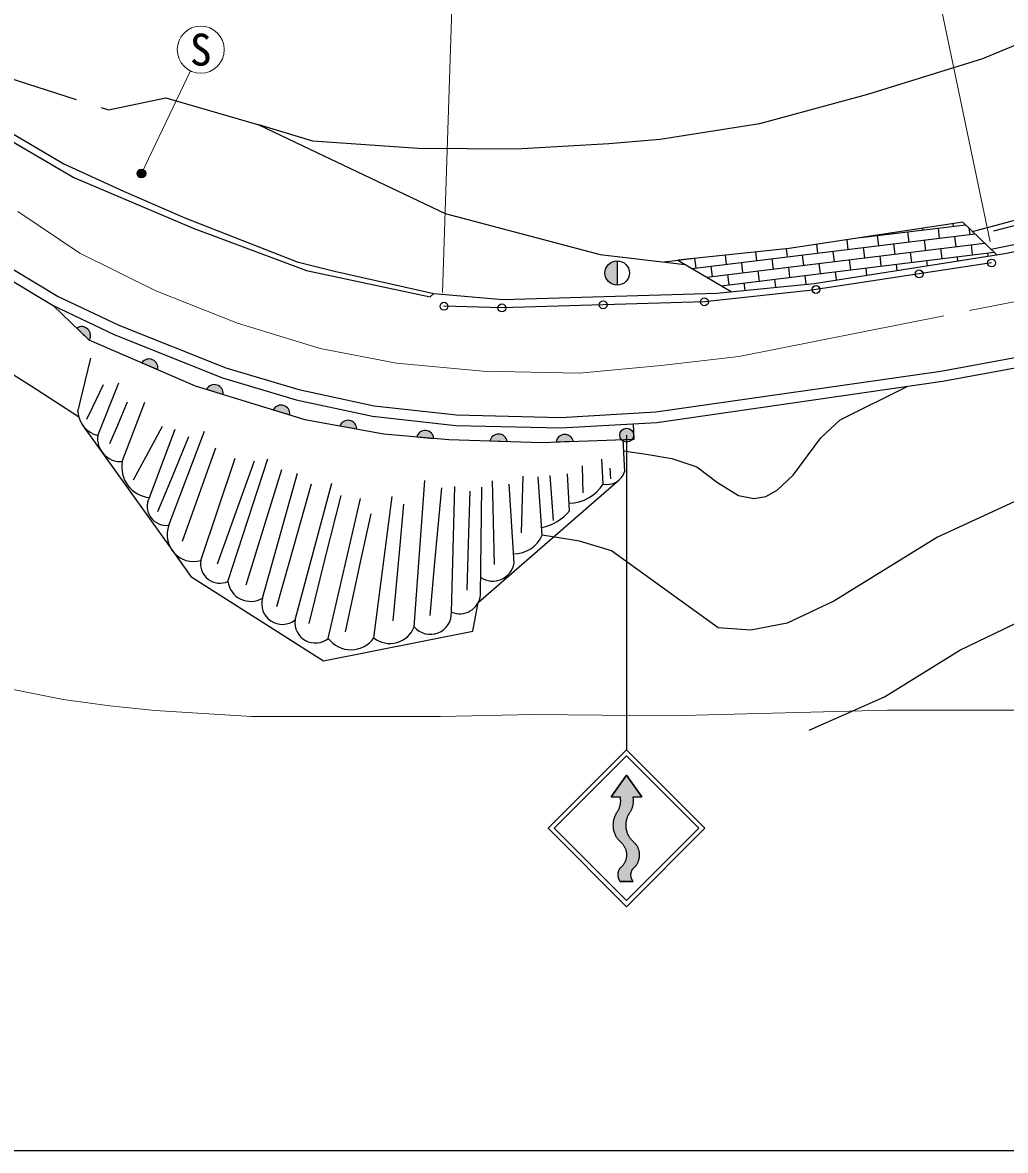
# Model space of a CAD drawing. Units: millimetres on the paper, with parts at other scales. Extents: x 40 to 680, y 20 to 380.
# Drawn here: x 281.1 to 337.5, y 205 to 269.7 of the extents above; entities that cross this region are included whole.
import ezdxf
from ezdxf.enums import TextEntityAlignment as Align

# ---------------------------------------------------------------- set-up
doc = ezdxf.new("R2010")
doc.units = ezdxf.units.MM
doc.linetypes.add('CHAIN', pattern=[18.5, 12, -1.5, 3.5, -1.5])
doc.linetypes.add('DASHED', pattern=[7.5, 6, -1.5])
for name, color, linetype, lineweight in [('M-BGD', 7, 'Continuous', 25), ('M-BMK', 2, 'CHAIN', 13), ('M-STR-HTXT', 7, 'Continuous', 13), ('M-STR-STRC', 7, 'Continuous', 25), ('M-TTL-BAND', 7, 'Continuous', 25)]:
    doc.layers.add(name, color=color, linetype=linetype, lineweight=lineweight)
doc.styles.add('ＭＳ ゴシック', font='')
doc.styles.get('ＭＳ ゴシック').set_extended_font_data('MS Gothic')

msp = doc.modelspace()

# ---------------------------------------------------------------- hatches: boundary and pattern name
at = {"layer": 'M-BGD'}
for points in [[(315.204, 256.041, 0.41421), (314.504, 255.341, 0.41421), (315.204, 254.641)], [(284.195, 252.173, -0.82183), (284.91, 251.487)], [(287.936, 250.189, -0.82183), (288.845, 249.796)], [(291.648, 248.668, -0.82183), (292.596, 248.378)], [(295.472, 247.497, -0.82183), (296.42, 247.207)], [(299.288, 246.574, -0.82183), (300.263, 246.395)], [(303.703, 245.943, -0.82183), (304.69, 245.855)], [(307.9, 245.711, -0.82183), (308.891, 245.682)], [(311.698, 245.654, -0.82183), (312.688, 245.689)]]:
    msp.add_hatch(color=256, dxfattribs=at).paths.add_polyline_path(points)
at = {"layer": 'M-STR-STRC'}
for points in [[(288.141, 261.128, -1), (287.667, 260.966, -0.41421), (287.823, 261.284, -0.41421)], [(315.411, 245.824, -1), (316.086, 246.253, -1)], [(315.714, 223.638), (315.713, 223.689), (315.715, 223.741), (315.719, 223.792), (315.725, 223.843), (315.733, 223.893), (315.743, 223.944), (315.755, 223.993), (315.769, 224.043), (315.785, 224.092), (315.802, 224.14), (315.822, 224.187), (315.843, 224.234), (315.866, 224.279), (315.891, 224.324), (315.918, 224.368), (315.929, 224.384), (315.954, 224.424), (315.979, 224.464), (316.001, 224.505), (316.022, 224.547), (316.041, 224.59), (316.059, 224.633), (316.075, 224.677), (316.089, 224.722), (316.101, 224.767), (316.112, 224.813), (316.121, 224.859), (316.128, 224.905), (316.133, 224.952), (316.136, 224.999), (316.137, 225.046), (316.137, 225.092), (316.135, 225.139), (316.131, 225.186), (316.125, 225.233), (316.117, 225.279), (316.116, 225.284), (316.616, 225.284), (315.741, 226.534), (314.866, 225.284), (315.366, 225.284), (315.374, 225.238), (315.38, 225.191), (315.384, 225.145), (315.387, 225.098), (315.387, 225.051), (315.386, 225.004), (315.383, 224.957), (315.378, 224.911), (315.372, 224.864), (315.363, 224.818), (315.353, 224.772), (315.34, 224.727), (315.327, 224.682), (315.311, 224.638), (315.293, 224.595), (315.274, 224.552), (315.254, 224.51), (315.231, 224.469), (315.207, 224.428), (315.182, 224.389), (315.179, 224.384), (315.151, 224.341), (315.126, 224.297), (315.102, 224.251), (315.08, 224.205), (315.059, 224.158), (315.041, 224.11), (315.025, 224.062), (315.01, 224.012), (314.997, 223.963), (314.987, 223.913), (314.978, 223.862), (314.971, 223.811), (314.967, 223.76), (314.964, 223.709), (314.963, 223.658), (314.965, 223.606), (314.968, 223.555), (314.973, 223.504), (314.981, 223.454), (314.99, 223.403), (315.001, 223.353), (315.015, 223.304), (315.03, 223.255), (315.047, 223.206), (315.066, 223.159), (315.087, 223.112), (315.109, 223.066), (315.134, 223.021), (315.16, 222.977), (315.188, 222.934), (315.217, 222.892), (315.249, 222.851), (315.281, 222.812), (315.316, 222.774), (315.352, 222.737), (315.366, 222.723), (315.396, 222.699), (315.424, 222.674), (315.452, 222.648), (315.478, 222.621), (315.504, 222.594), (315.528, 222.565), (315.551, 222.535), (315.573, 222.504), (315.594, 222.472), (315.613, 222.44), (315.631, 222.407), (315.648, 222.373), (315.664, 222.339), (315.678, 222.304), (315.691, 222.268), (315.702, 222.232), (315.712, 222.196), (315.721, 222.159), (315.728, 222.122), (315.733, 222.084), (315.737, 222.047), (315.74, 222.009), (315.741, 221.971), (315.741, 221.934), (315.739, 221.896), (315.736, 221.858), (315.731, 221.821), (315.725, 221.783), (315.717, 221.747), (315.708, 221.71), (315.697, 221.674), (315.685, 221.638), (315.672, 221.602), (315.657, 221.568), (315.641, 221.533), (315.624, 221.5), (315.605, 221.467), (315.585, 221.435), (315.564, 221.404), (315.541, 221.373), (315.518, 221.344), (315.493, 221.315), (315.467, 221.288), (315.44, 221.261), (315.412, 221.236), (315.383, 221.212), (315.366, 221.198), (315.352, 221.177), (315.338, 221.156), (315.325, 221.134), (315.313, 221.111), (315.302, 221.088), (315.292, 221.065), (315.282, 221.041), (315.274, 221.017), (315.267, 220.993), (315.26, 220.968), (315.255, 220.943), (315.25, 220.918), (315.247, 220.893), (315.244, 220.867), (315.243, 220.842), (315.243, 220.817), (315.243, 220.791), (315.245, 220.766), (315.247, 220.74), (315.251, 220.715), (315.255, 220.69), (315.261, 220.665), (315.267, 220.64), (315.274, 220.616), (315.283, 220.592), (315.292, 220.568), (315.302, 220.545), (315.314, 220.522), (315.326, 220.499), (315.338, 220.477), (315.352, 220.456), (315.366, 220.436), (316.116, 220.436), (316.095, 220.465), (316.07, 220.507), (316.048, 220.55), (316.029, 220.595), (316.014, 220.641), (316.003, 220.688), (315.996, 220.736), (315.992, 220.785), (315.992, 220.833), (315.996, 220.882), (316.004, 220.93), (316.015, 220.977), (316.03, 221.023), (316.049, 221.068), (316.071, 221.111), (316.096, 221.152), (316.116, 221.18), (316.146, 221.204), (316.175, 221.23), (316.203, 221.257), (316.23, 221.284), (316.255, 221.313), (316.28, 221.343), (316.303, 221.374), (316.325, 221.405), (316.346, 221.438), (316.366, 221.471), (316.384, 221.505), (316.401, 221.539), (316.416, 221.575), (316.43, 221.611), (316.443, 221.647), (316.454, 221.684), (316.464, 221.721), (316.472, 221.759), (316.479, 221.797), (316.484, 221.835), (316.488, 221.873), (316.49, 221.912), (316.491, 221.95), (316.49, 221.989), (316.488, 222.027), (316.485, 222.066), (316.479, 222.104), (316.473, 222.142), (316.464, 222.179), (316.455, 222.217), (316.444, 222.254), (316.431, 222.29), (316.417, 222.326), (316.402, 222.361), (316.385, 222.396), (316.367, 222.43), (316.347, 222.463), (316.326, 222.496), (316.304, 222.527), (316.281, 222.558), (316.257, 222.588), (316.231, 222.617), (316.205, 222.644), (316.177, 222.671), (316.148, 222.697), (316.118, 222.721), (316.115, 222.724), (316.079, 222.76), (316.044, 222.797), (316.011, 222.836), (315.979, 222.876), (315.949, 222.918), (315.92, 222.96), (315.893, 223.004), (315.868, 223.049), (315.845, 223.094), (315.823, 223.141), (315.804, 223.188), (315.786, 223.236), (315.77, 223.285), (315.756, 223.334), (315.744, 223.384), (315.734, 223.434), (315.726, 223.485), (315.72, 223.536), (315.716, 223.587)]]:
    msp.add_hatch(color=256, dxfattribs=at).paths.add_polyline_path(points)

# ---------------------------------------------------------------- linework, layer by layer
at = {"layer": 'M-BGD', "linetype": 'DASHED'}
for p, q in [((278.453, 267.128), (286.015, 264.696)), ((285.115, 247.662), (285.732, 248.946)), ((286.548, 246.611), (287.118, 247.944)), ((288.195, 244.846), (289.121, 246.55)), ((289.687, 243.667), (290.636, 245.956)), ((291.141, 242.415), (292.174, 245.31)), ((293.544, 242.171), (294.403, 244.561)), ((294.954, 240.804), (295.965, 244.072)), ((313.237, 243.459), (313.217, 244.282)), ((308.086, 241.883), (308.052, 243.422)), ((309.755, 241.768), (309.817, 243.683)), ((311.453, 242.444), (311.354, 243.718)), ((296.654, 239.653), (297.672, 243.243)), ((304.727, 238.531), (305.137, 243.017)), ((306.675, 239.798), (306.773, 242.815)), ((298.496, 239.106), (299.362, 242.583)), ((302.727, 239.523), (302.958, 242.083)), ((300.539, 239.02), (301.082, 241.527))]:
    msp.add_line(p, q, dxfattribs=at)
at = {"layer": 'M-BGD'}
for p, q in [((339.688, 258.508), (336.79, 257.732)), ((319.509, 255.59), (335.733, 257.582)), ((329.18, 257.369), (335.185, 258.106)), ((330.989, 257.64), (330.995, 257.592)), ((331.868, 257.699), (331.94, 257.117)), ((332.73, 257.902), (332.742, 257.806)), ((333.615, 257.913), (333.686, 257.331)), ((334.471, 258.163), (334.488, 258.021)), ((335.388, 257.912), (335.433, 257.546)), ((320.338, 255.101), (336.281, 257.059)), ((326.636, 256.987), (326.699, 256.473)), ((328.377, 257.248), (328.446, 256.688)), ((329.248, 257.379), (329.248, 257.377)), ((330.121, 257.484), (330.193, 256.902)), ((331.066, 257.009), (331.138, 256.427)), ((332.813, 257.224), (332.885, 256.641)), ((334.56, 257.438), (334.631, 256.856)), ((335.505, 256.963), (335.576, 256.381)), ((321.168, 254.612), (336.829, 256.535)), ((321.393, 256.363), (321.458, 255.83)), ((323.143, 256.548), (323.205, 256.044)), ((324.894, 256.733), (324.952, 256.259)), ((325.826, 256.366), (325.897, 255.784)), ((327.572, 256.58), (327.644, 255.998)), ((329.319, 256.795), (329.391, 256.213)), ((330.264, 256.32), (330.336, 255.737)), ((332.011, 256.534), (332.083, 255.952)), ((333.758, 256.749), (333.829, 256.166)), ((334.703, 256.274), (334.732, 256.035)), ((336.45, 256.488), (336.472, 256.309)), ((315.204, 256.041), (315.204, 254.641)), ((317.893, 255.983), (319.64, 256.198)), ((319.64, 256.198), (319.711, 255.615)), ((320.585, 255.722), (320.656, 255.14)), ((322.332, 255.937), (322.403, 255.355)), ((324.079, 256.151), (324.15, 255.569)), ((325.024, 255.676), (325.095, 255.094)), ((326.77, 255.891), (326.842, 255.308)), ((328.517, 256.105), (328.589, 255.523)), ((329.462, 255.63), (329.513, 255.214)), ((331.209, 255.845), (331.253, 255.487)), ((332.956, 256.059), (332.993, 255.761)), ((321.53, 255.247), (321.601, 254.665)), ((323.277, 255.462), (323.348, 254.879)), ((324.222, 254.987), (324.279, 254.52)), ((325.969, 255.201), (326.031, 254.693)), ((327.715, 255.416), (327.774, 254.94)), ((322.475, 254.772), (322.527, 254.347)), ((284.195, 252.173), (284.91, 251.487)), ((284.263, 247.371), (284.997, 250.448)), ((287.936, 250.189), (288.845, 249.796)), ((285.401, 246.023), (286.617, 249.046)), ((291.648, 248.668), (292.596, 248.378)), ((286.81, 244.52), (288.106, 247.926)), ((284.78, 246.964), (285.115, 247.662)), ((295.472, 247.497), (296.42, 247.207)), ((286.094, 245.55), (286.548, 246.611)), ((299.288, 246.574), (300.263, 246.395)), ((288.364, 242.455), (289.836, 246.373)), ((289.484, 240.872), (291.518, 246.261)), ((303.703, 245.943), (304.69, 245.855)), ((307.9, 245.711), (308.891, 245.682)), ((311.698, 245.654), (312.688, 245.689)), ((315.537, 245.792), (315.626, 243.924)), ((287.453, 243.479), (288.195, 244.846)), ((291.307, 238.847), (293.285, 244.721)), ((292.874, 237.641), (295.159, 244.67)), ((314.398, 243.232), (314.321, 244.669)), ((314.84, 243.527), (314.804, 244.141)), ((288.853, 241.653), (289.687, 243.667)), ((294.851, 236.692), (296.854, 243.849)), ((303.56, 235.044), (304.176, 243.433)), ((310.906, 240.308), (310.675, 243.643)), ((312.473, 241.693), (312.344, 243.822)), ((313.255, 242.721), (313.237, 243.459)), ((296.725, 235.435), (298.831, 243.285)), ((305.691, 235.891), (305.897, 243.099)), ((307.363, 236.87), (307.44, 243.053)), ((309.289, 238.692), (309.006, 243.232)), ((290.263, 239.956), (291.141, 242.415)), ((292.278, 238.647), (293.544, 242.171)), ((298.63, 234.377), (300.479, 242.406)), ((301.249, 234.403), (302.302, 242.509)), ((311.554, 241.15), (311.453, 242.444)), ((308.158, 238.618), (308.086, 241.883)), ((309.712, 240.431), (309.755, 241.768)), ((293.917, 237.451), (294.954, 240.804)), ((295.675, 236.2), (296.654, 239.653)), ((302.353, 235.38), (302.727, 239.523)), ((306.589, 237.136), (306.675, 239.798)), ((297.532, 235.237), (298.496, 239.106)), ((299.618, 234.762), (300.539, 239.02)), ((304.468, 235.697), (304.727, 238.531))]:
    msp.add_line(p, q, dxfattribs=at)
for points in [[(409.929, 316.222), (402.008, 313.122), (398.459, 311.37), (395.332, 309.181), (389.45, 303.938), (382.84, 297.013), (378.078, 292.096), (375.421, 289.209), (371.209, 285.643), (367.023, 282.465), (363.437, 280.024), (357.153, 276.3), (352.244, 274.083), (345.179, 271.374), (336.158, 267.622), (329.567, 265.588), (323.368, 263.907), (317.677, 262.992), (314.724, 262.747), (309.403, 262.444), (303.776, 262.488), (297.737, 262.903), (294.642, 263.847)], [(254.597, 281.011), (257.109, 279.945), (260.504, 277.932), (265.797, 274.538), (268.122, 272.672), (274.817, 267.009), (278.128, 264.458), (280.796, 262.709), (284.038, 260.811), (290.885, 257.911), (297.387, 255.48), (304.475, 253.972), (304.68, 254.169)], [(326.227, 229.12), (330.542, 231.033), (334.857, 233.696), (338.447, 235.421), (348.387, 239.398), (353.692, 241.01), (363.589, 243.498), (369.028, 244.732), (373.871, 245.193), (377.493, 245.22), (382.548, 245.113), (385.568, 244.739), (388.648, 245.068), (390.502, 245.845), (392.58, 247.803), (394.808, 251.225), (399.565, 259.972), (401.261, 262.487), (404.432, 265.897), (408.156, 269.789), (411.883, 272.676), (415.131, 274.395), (420.611, 277.429), (424.633, 280.522)], [(399.426, 270.042), (395.551, 265.291), (390.478, 258.212), (387.635, 254.91), (386.058, 253.633), (384.466, 252.8), (382.824, 252.558), (377.818, 252.665), (373.585, 252.362), (367.238, 251.245), (353.938, 247.881), (348.899, 246.357), (344.345, 245.007), (337.989, 242.22), (333.586, 240.179), (327.639, 236.518), (324.952, 235.249), (322.867, 234.849), (321, 234.991), (314.87, 239.406), (313.041, 239.958), (310.906, 240.308)], [(286.015, 264.696), (289.299, 265.389), (294.642, 263.847), (297.165, 262.628), (305.336, 258.755), (314.235, 256.403), (319.092, 255.836)], [(336.654, 256.702), (338.603, 257.113), (341.092, 257.611), (344.693, 258.242), (354.951, 260.48), (358.948, 261.429), (369.661, 264.099)], [(280.376, 263.412), (283.464, 261.611), (286.873, 260.044), (290.4, 258.514), (296.848, 255.975), (298.987, 255.45), (304.68, 254.169), (308.643, 253.819), (320.925, 254.189), (326.508, 254.741), (337.448, 256.462), (349.655, 258.906)], [(335.589, 257.721), (347.868, 261.008), (354.384, 262.827)], [(215.126, 260.544), (216.734, 260.347), (219.95, 260.319), (225.987, 261.221), (232.501, 261.512), (239.858, 261.498), (247.918, 261.419), (254.942, 260.638), (257.807, 260.092), (261.143, 259.026), (266.166, 257.205), (272.071, 254.521), (276.468, 252.053), (281.59, 248.876), (284.302, 247.111)], [(276.129, 258.556), (280.528, 255.568), (283.127, 253.999), (286.62, 252.347), (292.751, 249.897), (296.943, 248.649), (301.258, 247.72), (305.979, 247.195), (311.957, 247.053), (317.416, 247.368), (333.772, 249.718), (354.941, 253.601), (370.892, 256.609), (374.453, 256.974), (376.255, 257.109), (379.311, 257.882), (381.627, 258.726)], [(336.981, 256.389), (335.037, 258.248), (325.068, 256.752), (318.685, 256.076), (321.747, 254.27)], [(336.685, 255.917), (326.239, 254.337), (320.212, 253.685), (308.589, 253.338), (305.265, 253.433)], [(280.204, 255.062), (282.843, 253.469), (286.38, 251.797), (292.553, 249.33), (296.794, 248.067), (301.161, 247.127), (305.939, 246.596), (311.967, 246.453), (317.476, 246.77), (333.868, 249.126), (355.05, 253.011)], [(282.843, 253.469), (284.891, 251.504), (290.989, 248.87), (297.288, 246.941), (301.813, 246.11), (305.542, 245.78), (310.871, 245.624), (316.184, 245.816), (316.133, 246.693)], [(315.568, 245.142), (316.869, 244.954), (318.339, 244.703), (319.767, 244.215), (320.951, 243.319), (322.159, 242.577), (323.035, 242.406), (323.739, 242.511), (324.386, 242.872), (325.3, 243.747), (326.88, 245.878), (327.996, 246.91), (331.848, 248.835)], [(284.535, 246.603), (289.663, 239.43), (290.742, 237.919), (298.353, 233.096), (306.916, 234.783), (307.228, 236.428), (315.319, 243.465)]]:
    msp.add_lwpolyline(points, dxfattribs=at)
for centre, radius in [((315.204, 255.341), 0.7), ((336.685, 255.917), 0.225), ((332.527, 255.288), 0.225), ((326.613, 254.394), 0.225), ((314.401, 253.511), 0.225), ((320.212, 253.685), 0.225), ((305.265, 253.433), 0.225), ((308.589, 253.338), 0.225)]:
    msp.add_circle(centre, radius, dxfattribs=at)
for centre, radius, start, end in [((284.484, 251.759), 0.505, 327.3606, 125.01879), ((288.352, 249.903), 0.505, 347.80586, 145.46405), ((292.093, 248.43), 0.505, 354.14577, 151.80396), ((285.737, 247.462), 1.477, 183.51291, 256.84498), ((295.917, 247.259), 0.505, 354.14577, 151.80396), ((299.758, 246.388), 0.505, 0.76692, 158.42511), ((286.724, 245.851), 1.334, 172.58216, 273.69673), ((304.188, 245.802), 0.505, 6.10034, 163.75853), ((308.393, 245.598), 0.505, 9.49376, 167.15195), ((312.197, 245.574), 0.505, 13.24366, 170.90185), ((288.535, 244.201), 1.754, 169.53098, 264.40517), ((314.629, 244.258), 1.052, 257.3292, 341.49362), ((312.425, 244.472), 2.331, 270.51213, 327.85297), ((289.331, 241.951), 1.09, 152.48182, 278.09651), ((310.311, 243.522), 2.832, 281.49768, 319.75277), ((290.902, 240.316), 1.523, 158.57156, 285.42082), ((309.289, 240.992), 1.756, 268.86347, 337.06392), ((292.417, 238.669), 1.124, 170.86944, 293.95618), ((308.06, 238.911), 1.248, 236.73065, 349.88241), ((294.171, 237.809), 1.308, 187.3652, 301.3477), ((306.169, 236.991), 1.2, 246.53275, 354.21561), ((295.993, 236.369), 1.187, 164.1957, 308.11395), ((304.487, 235.817), 1.207, 219.82187, 3.50472), ((297.889, 235.287), 1.173, 172.75998, 309.14137), ((302.166, 235.583), 1.495, 232.1634, 338.85624), ((299.93, 235.339), 1.617, 216.49075, 324.6316)]:
    msp.add_arc(centre, radius, start, end, dxfattribs=at)
at = {"layer": 'M-BMK'}
msp.add_lwpolyline([(280.824, 258.867), (284.383, 256.484), (288.726, 254.314), (293.419, 252.464), (298.168, 251), (302.537, 250.177), (307.504, 249.71), (313.026, 249.598), (317.73, 250.028), (322.183, 250.553), (344.285, 254.94)], dxfattribs=at)
at = {"layer": 'M-STR-HTXT'}
for p, q in [((306.155, 284.306), (305.19, 254.229)), ((331.07, 283.605), (336.597, 257.123)), ((287.904, 261.047), (290.727, 266.937))]:
    msp.add_line(p, q, dxfattribs=at)
msp.add_lwpolyline([(347.056, 230.268), (330.714, 230.268), (318.251, 229.941), (310.399, 230.017), (305.063, 229.897), (294.231, 229.897), (288.689, 230.246), (286.096, 230.502), (283.423, 230.877), (280.549, 231.449)], dxfattribs=at)
msp.add_circle((291.311, 268.154), 1.35, dxfattribs=at)
at = {"layer": 'M-STR-STRC'}
for p, q in [((315.748, 246.038), (315.742, 227.985)), ((311.242, 223.485), (315.742, 227.985)), ((320.242, 223.485), (315.742, 227.985)), ((311.595, 223.485), (315.742, 227.632)), ((319.889, 223.485), (315.742, 227.632)), ((314.866, 225.284), (315.741, 226.534)), ((315.741, 226.534), (316.616, 225.284)), ((314.866, 225.284), (315.366, 225.284)), ((316.116, 225.284), (316.616, 225.284)), ((311.242, 223.485), (315.742, 218.985)), ((311.595, 223.485), (315.742, 219.338)), ((315.742, 218.985), (320.242, 223.485)), ((315.742, 219.338), (319.889, 223.485)), ((316.116, 220.436), (315.366, 220.436))]:
    msp.add_line(p, q, dxfattribs=at)
msp.add_lwpolyline([(315.741, 226.534), (314.866, 225.284), (315.366, 225.284), (315.374, 225.238), (315.38, 225.191), (315.384, 225.145), (315.387, 225.098), (315.387, 225.051), (315.386, 225.004), (315.383, 224.957), (315.378, 224.911), (315.372, 224.864), (315.363, 224.818), (315.353, 224.772), (315.34, 224.727), (315.327, 224.682), (315.311, 224.638), (315.293, 224.595), (315.274, 224.552), (315.254, 224.51), (315.231, 224.469), (315.207, 224.428), (315.182, 224.389), (315.179, 224.384), (315.151, 224.341), (315.126, 224.297), (315.102, 224.251), (315.08, 224.205), (315.059, 224.158), (315.041, 224.11), (315.025, 224.062), (315.01, 224.012), (314.997, 223.963), (314.987, 223.913), (314.978, 223.862), (314.971, 223.811), (314.967, 223.76), (314.964, 223.709), (314.963, 223.658), (314.965, 223.606), (314.968, 223.555), (314.973, 223.504), (314.981, 223.454), (314.99, 223.403), (315.001, 223.353), (315.015, 223.304), (315.03, 223.255), (315.047, 223.206), (315.066, 223.159), (315.087, 223.112), (315.109, 223.066), (315.134, 223.021), (315.16, 222.977), (315.188, 222.934), (315.217, 222.892), (315.249, 222.851), (315.281, 222.812), (315.316, 222.774), (315.352, 222.737), (315.366, 222.723), (315.396, 222.699), (315.424, 222.674), (315.452, 222.648), (315.478, 222.621), (315.504, 222.594), (315.528, 222.565), (315.551, 222.535), (315.573, 222.504), (315.594, 222.472), (315.613, 222.44), (315.631, 222.407), (315.648, 222.373), (315.664, 222.339), (315.678, 222.304), (315.691, 222.268), (315.702, 222.232), (315.712, 222.196), (315.721, 222.159), (315.728, 222.122), (315.733, 222.084), (315.737, 222.047), (315.74, 222.009), (315.741, 221.971), (315.741, 221.934), (315.739, 221.896), (315.736, 221.858), (315.731, 221.821), (315.725, 221.783), (315.717, 221.747), (315.708, 221.71), (315.697, 221.674), (315.685, 221.638), (315.672, 221.602), (315.657, 221.568), (315.641, 221.533), (315.624, 221.5), (315.605, 221.467), (315.585, 221.435), (315.564, 221.404), (315.541, 221.373), (315.518, 221.344), (315.493, 221.315), (315.467, 221.288), (315.44, 221.261), (315.412, 221.236), (315.383, 221.212), (315.366, 221.198), (315.352, 221.177), (315.338, 221.156), (315.325, 221.134), (315.313, 221.111), (315.302, 221.088), (315.292, 221.065), (315.282, 221.041), (315.274, 221.017), (315.267, 220.993), (315.26, 220.968), (315.255, 220.943), (315.25, 220.918), (315.247, 220.893), (315.244, 220.867), (315.243, 220.842), (315.243, 220.817), (315.243, 220.791), (315.245, 220.766), (315.247, 220.74), (315.251, 220.715), (315.255, 220.69), (315.261, 220.665), (315.267, 220.64), (315.274, 220.616), (315.283, 220.592), (315.292, 220.568), (315.302, 220.545), (315.314, 220.522), (315.326, 220.499), (315.338, 220.477), (315.352, 220.456), (315.366, 220.436), (316.116, 220.436), (316.102, 220.456), (316.089, 220.476), (316.076, 220.497), (316.064, 220.518), (316.053, 220.539), (316.043, 220.561), (316.034, 220.584), (316.025, 220.607), (316.018, 220.63), (316.011, 220.653), (316.006, 220.677), (316.001, 220.7), (315.997, 220.724), (315.995, 220.749), (315.993, 220.773), (315.992, 220.797), (315.992, 220.821), (315.993, 220.845), (315.995, 220.87), (315.998, 220.894), (316.002, 220.918), (316.006, 220.942), (316.012, 220.965), (316.019, 220.988), (316.026, 221.011), (316.035, 221.034), (316.044, 221.057), (316.054, 221.079), (316.065, 221.1), (316.077, 221.121), (316.09, 221.142), (316.104, 221.162), (316.116, 221.18), (316.146, 221.204), (316.175, 221.23), (316.203, 221.257), (316.23, 221.284), (316.255, 221.313), (316.28, 221.343), (316.303, 221.374), (316.325, 221.405), (316.346, 221.438), (316.366, 221.471), (316.384, 221.505), (316.401, 221.539), (316.416, 221.575), (316.43, 221.611), (316.443, 221.647), (316.454, 221.684), (316.464, 221.721), (316.472, 221.759), (316.479, 221.797), (316.484, 221.835), (316.488, 221.873), (316.49, 221.912), (316.491, 221.95), (316.49, 221.989), (316.488, 222.027), (316.485, 222.066), (316.479, 222.104), (316.473, 222.142), (316.464, 222.179), (316.455, 222.217), (316.444, 222.254), (316.431, 222.29), (316.417, 222.326), (316.402, 222.361), (316.385, 222.396), (316.367, 222.43), (316.347, 222.463), (316.326, 222.496), (316.304, 222.527), (316.281, 222.558), (316.257, 222.588), (316.231, 222.617), (316.205, 222.644), (316.177, 222.671), (316.148, 222.697), (316.118, 222.721), (316.115, 222.724), (316.079, 222.76), (316.044, 222.797), (316.011, 222.836), (315.979, 222.876), (315.949, 222.918), (315.92, 222.96), (315.893, 223.004), (315.868, 223.049), (315.845, 223.094), (315.823, 223.141), (315.804, 223.188), (315.786, 223.236), (315.77, 223.285), (315.756, 223.334), (315.744, 223.384), (315.734, 223.434), (315.726, 223.485), (315.72, 223.536), (315.716, 223.587), (315.714, 223.638), (315.713, 223.689), (315.715, 223.741), (315.719, 223.792), (315.725, 223.843), (315.733, 223.893), (315.743, 223.944), (315.755, 223.993), (315.769, 224.043), (315.785, 224.092), (315.802, 224.14), (315.822, 224.187), (315.843, 224.234), (315.866, 224.279), (315.891, 224.324), (315.918, 224.368), (315.929, 224.384), (315.954, 224.424), (315.979, 224.464), (316.001, 224.505), (316.022, 224.547), (316.041, 224.59), (316.059, 224.633), (316.075, 224.677), (316.089, 224.722), (316.101, 224.767), (316.112, 224.813), (316.121, 224.859), (316.128, 224.905), (316.133, 224.952), (316.136, 224.999), (316.137, 225.046), (316.137, 225.092), (316.135, 225.139), (316.131, 225.186), (316.125, 225.233), (316.117, 225.279), (316.116, 225.284), (316.616, 225.284)], close=True, dxfattribs=at)
for centre, radius in [((287.904, 261.047), 0.25), ((315.748, 246.038), 0.4)]:
    msp.add_circle(centre, radius, dxfattribs=at)
at = {"layer": 'M-TTL-BAND'}
msp.add_line((40, 205), (579, 205), dxfattribs=at)

# ---------------------------------------------------------------- texts
at = {"layer": 'M-STR-HTXT', "style": 'ＭＳ ゴシック'}
msp.add_text('S', height=1.833, dxfattribs=at).set_placement((291.311, 268.154), align=Align.MIDDLE_CENTER)

doc.saveas('drawing.dxf')
